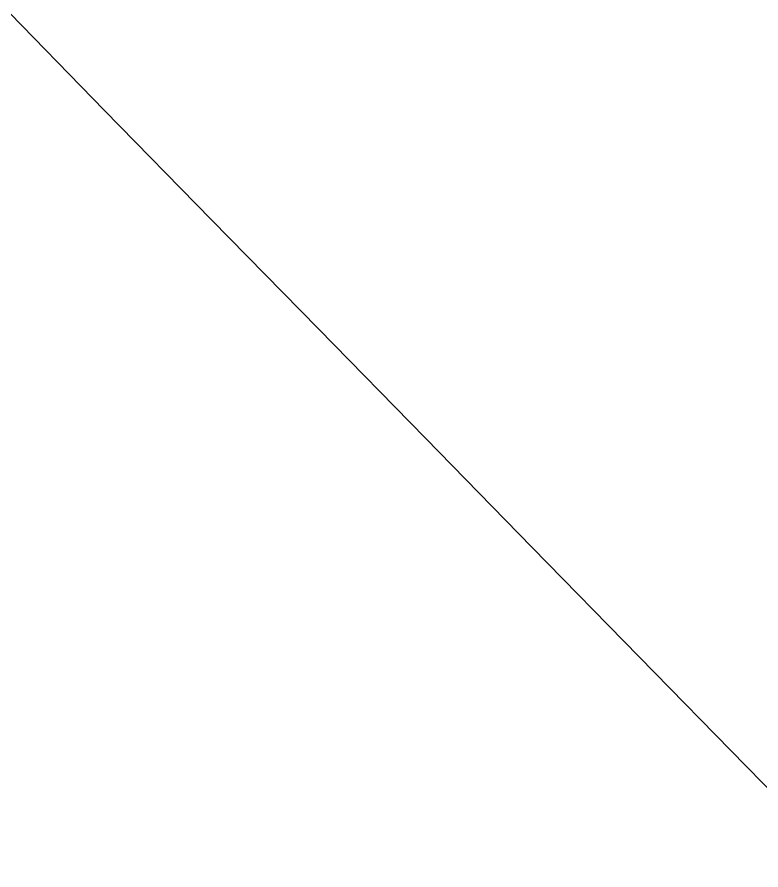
# Model space of a CAD drawing. Header units: millimetres. Extents: x 0 to 1840, y -1118 to 817.
# Drawn here: x 197.49595 to 197.51587, y -655.31305 to -655.29018 of the extents above; entities that cross this region are included whole.
import ezdxf

# ---------------------------------------------------------------- set-up
doc = ezdxf.new("R2010")
doc.units = ezdxf.units.MM
doc.layers.add('Blocks', color=7, linetype='Continuous')
doc.layers.add('Blocks$Inner', color=7, linetype='Continuous', lineweight=25, true_color=0x007f00)
doc.layers.add('Blocks$Outline', color=7, linetype='Continuous', lineweight=35, true_color=0xff3f3f)

# ---------------------------------------------------------------- blocks, each defined once
blk = doc.blocks.new('N02 Office Chair Back')
at = {"layer": 'Blocks$Inner'}
for points, knots in [([(225.44411, 416.562393), (223.87402, 416.651367), (212.866595, 417.275141), (196.355582, 419.915563), (176.751746, 433.619101), (160.182309, 454.418215), (148.22622, 489.197428), (142.194839, 553.699649), (143.688184, 606.315522), (144.751365, 643.775212), (145.001054, 652.572629), (145.250742, 661.370046), (145.500431, 670.167463)], [59.70635, 59.70635, 59.70635, 59.70635, 64.431904, 92.835775, 108.037966, 135.233907, 171.143155, 216.597136, 328.940201, 328.940201, 328.940201, 355.323996, 355.323996, 355.323996, 355.323996]), ([(283.085331, 434.456878), (282.468663, 434.43245), (281.851996, 434.408023), (281.235328, 434.383596), (273.863637, 434.091589), (266.491946, 433.799583), (259.120255, 433.507576), (255.7953, 433.375868), (252.470345, 433.244161), (249.14539, 433.112453), (241.011582, 432.790258), (229.201227, 432.322427), (209.657819, 432.88853), (188.491452, 441.994063), (169.800657, 471.60838), (160.489409, 514.528143), (160.402135, 574.865364), (160.629772, 619.630161), (160.767731, 646.759784), (160.785129, 650.181232), (160.802528, 653.602679), (160.819927, 657.024127), (160.830936, 659.189037), (160.841945, 661.353947), (160.852954, 663.518857)], [-33.969773, -33.969773, -33.969773, -33.969773, -32.118144, -32.118144, -32.118144, -9.983633, -9.983633, -9.983633, 0, 0, 0, 24.422873, 35.462205, 58.530127, 89.920556, 136.09876, 189.038345, 270.479618, 270.479618, 270.479618, 280.75057, 280.75057, 280.75057, 287.249481, 287.249481, 287.249481, 287.249481]), ([(206.538117, 453.231379), (206.468641, 453.213432), (206.207588, 453.220078), (205.61976, 453.513863), (204.776972, 454.105552), (204.043381, 454.699264), (203.445078, 455.214083), (202.846052, 455.745458), (202.161697, 456.373225), (201.311577, 457.178406), (199.684004, 458.751557), (197.388397, 461.066179), (194.530464, 464.104311), (191.903397, 467.206779), (190.070627, 469.757911), (189.139404, 471.427348), (188.813728, 472.312456), (188.676991, 472.928043), (188.654114, 473.493655), (188.750978, 474.026093), (188.975174, 474.49456), (189.690646, 475.298153), (191.432621, 475.790371), (194.281449, 475.692096), (195.752101, 475.521879), (196.292369, 475.445994)], [-0.4583931, -0.4583931, -0.4583931, -0.4583931, -0.456044, -0.4505495, -0.4450549, -0.4395604, -0.4368132, -0.4340659, -0.4285714, -0.4230769, -0.4175824, -0.3956044, -0.3736264, -0.3516484, -0.3296703, -0.3186813, -0.3131868, -0.3076923, -0.3021978, -0.2967033, -0.2912088, -0.2857143, -0.2637363, -0.2527473, -0.2469289, -0.2469289, -0.2469289, -0.2469289]), ([(198.255874, 458.966766), (198.106368, 459.117727), (197.8587, 459.368795), (197.613296, 459.619143), (197.515479, 459.719204)], [658.505956, 658.505956, 658.505956, 658.505956, 662.065199, 664.438476, 664.438476, 664.438476, 664.438476])]:
    blk.add_open_spline(points, degree=3, knots=knots, dxfattribs=at)
blk.add_open_spline([(197.515479, 459.719204), (197.270974, 459.969318), (197.028723, 460.218839), (196.788666, 460.468117)], degree=3, dxfattribs=at)
at = {"layer": 'Blocks$Outline'}
for points, knots in [([(160.805191, 654.126266), (160.792704, 651.670772), (160.780217, 649.215278), (160.767731, 646.759784), (160.629772, 619.630161), (160.402135, 574.865364), (160.489409, 514.528143), (169.800657, 471.60838), (188.491452, 441.994063), (209.122541, 433.118801), (220.493278, 432.574665), (232.326133, 432.446211), (241.011582, 432.790258), (249.14539, 433.112453), (252.470345, 433.244161), (255.7953, 433.375868), (259.120255, 433.507576), (266.491946, 433.799583), (273.863637, 434.091589), (281.235328, 434.383596), (281.851996, 434.408023), (282.468663, 434.43245), (283.085331, 434.456878)], [-277.850842, -277.850842, -277.850842, -277.850842, -270.479618, -270.479618, -270.479618, -189.038345, -136.09876, -89.920556, -58.530127, -35.462205, -26.079249, -24.422873, 0, 0, 0, 9.983633, 9.983633, 9.983633, 32.118144, 32.118144, 32.118144, 33.969773, 33.969773, 33.969773, 33.969773]), ([(285.134634, 417.937009), (265.237793, 417.478804), (245.340951, 417.020598), (225.44411, 416.562393), (223.87402, 416.651367), (212.866595, 417.275141), (196.355582, 419.915563), (176.751746, 433.619101), (160.182309, 454.418215), (148.22622, 489.197428), (142.194839, 553.699649), (143.688184, 606.315522), (144.751365, 643.775212), (144.841725, 646.958889), (144.932084, 650.142566), (145.022443, 653.326243)], [0, 0, 0, 0, 59.70635, 59.70635, 59.70635, 64.431904, 92.835775, 108.037966, 135.233907, 171.143155, 216.597136, 328.940201, 328.940201, 328.940201, 338.488171, 338.488171, 338.488171, 338.488171]), ([(206.61674, 452.985709), (206.612128, 452.809529), (206.59249, 452.669357), (206.559572, 452.560389), (206.519928, 452.42935), (206.340017, 452.167816), (205.804364, 452.312452), (204.649441, 453.018249), (203.106473, 454.310604), (201.932774, 455.38719), (201.391977, 455.896256), (201.330455, 455.954168), (200.781676, 456.472296), (200.248101, 456.988907), (199.784562, 457.444105), (199.67712, 457.549613), (199.417556, 457.805359), (199.161184, 458.059745), (199.011381, 458.208986), (198.756745, 458.462669), (198.505054, 458.715161), (198.255874, 458.966766), (198.106368, 459.117727), (197.8587, 459.368795), (197.613296, 459.619143), (197.515479, 459.719204), (197.270974, 459.969318), (197.028723, 460.218839), (196.788666, 460.468117), (196.599462, 460.664587), (196.361173, 460.913631), (196.125064, 461.162671), (196.075131, 461.215444), (195.839465, 461.46451), (195.605959, 461.713622), (195.374417, 461.96312), (195.148322, 462.20675), (194.689075, 462.706501), (194.237044, 463.208996), (194.008508, 463.466579), (193.748493, 463.759642), (193.308301, 464.263732), (192.882983, 464.767865), (192.708093, 464.978326), (192.498726, 465.230277), (192.293339, 465.482042), (192.092207, 465.733431), (192.021233, 465.822139), (191.821623, 466.073371), (191.626383, 466.324137), (191.501869, 466.486216), (191.415874, 466.598155), (191.1225, 466.983634), (190.755641, 467.481908), (190.481942, 467.866838), (190.402262, 467.980305), (190.291969, 468.137367), (190.121954, 468.383781), (189.959078, 468.628194), (189.900705, 468.717065), (189.784029, 468.894699), (189.629905, 469.136455), (189.48542, 469.375043), (189.447063, 469.439387), (189.175347, 469.895193), (188.675727, 470.843453), (188.361044, 472.006408), (188.411582, 472.670082), (188.478464, 472.921906)], [591.168724, 591.168724, 591.168724, 591.168724, 593.886315, 593.886315, 593.886315, 597.15732, 603.903504, 610.139036, 623.120753, 634.776583, 634.776583, 634.776583, 636.102157, 646.641119, 646.641119, 646.641119, 649.083684, 652.573639, 652.573639, 652.573639, 658.505956, 658.505956, 658.505956, 662.065199, 664.438476, 664.438476, 664.438476, 670.370926, 670.370926, 670.370926, 675.04656, 676.303159, 676.303159, 676.303159, 682.235285, 682.235285, 682.235285, 688.027883, 694.100324, 694.100324, 694.100324, 701.009251, 705.964785, 705.964785, 705.964785, 711.897305, 711.897305, 711.897305, 713.990551, 717.829636, 717.829636, 717.829636, 720.480835, 726.971693, 729.6941, 729.6941, 729.6941, 733.462493, 735.626562, 735.626562, 735.626562, 739.952861, 741.55799, 741.55799, 741.55799, 752.933977, 765.915694, 774.926032, 774.926032, 774.926032, 774.926032])]:
    blk.add_open_spline(points, degree=3, knots=knots, dxfattribs=at)

msp = doc.modelspace()

# ---------------------------------------------------------------- block references
at = {"layer": 'Blocks'}
msp.add_blockref('N02 Office Chair Back', (0, -1115.029471), dxfattribs=at)

doc.saveas('drawing.dxf')
